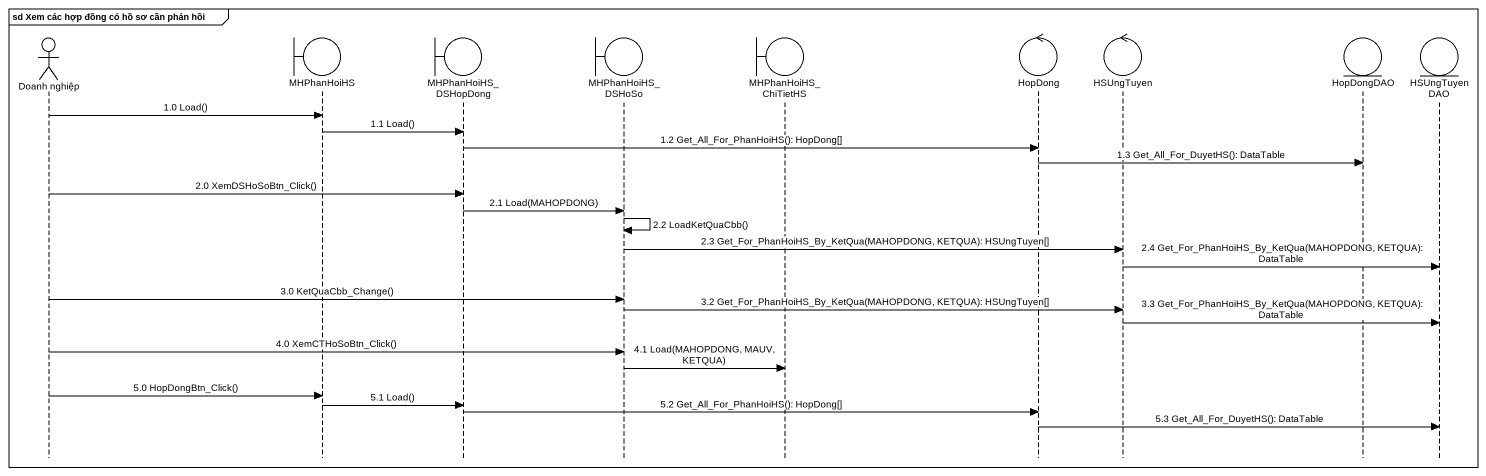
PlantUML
@startuml
mainframe sd Xem các hợp đồng có hồ sơ cần phản hồi
hide footbox
actor "Doanh nghiệp" as Doanh_nghiệp
boundary MHPhanHoiHS
boundary MHPhanHoiHS_DSHopDong
boundary MHPhanHoiHS_DSHoSo
boundary MHPhanHoiHS_ChiTietHS
control HopDong
control HSUngTuyen
entity HopDongDAO
entity HSUngTuyenDAO

Doanh_nghiệp -> MHPhanHoiHS : 1.0 Load()
MHPhanHoiHS -> MHPhanHoiHS_DSHopDong : 1.1 Load()
MHPhanHoiHS_DSHopDong -> HopDong : 1.2 Get_All_For_PhanHoiHS(): HopDong[]
HopDong -> HopDongDAO : 1.3 Get_All_For_DuyetHS(): DataTable
Doanh_nghiệp -> MHPhanHoiHS_DSHopDong : 2.0 XemDSHoSoBtn_Click()
MHPhanHoiHS_DSHopDong -> MHPhanHoiHS_DSHoSo : 2.1 Load(MAHOPDONG)
MHPhanHoiHS_DSHoSo -> MHPhanHoiHS_DSHoSo : 2.2 LoadKetQuaCbb()
MHPhanHoiHS_DSHoSo -> HSUngTuyen : 2.3 Get_For_PhanHoiHS_By_KetQua(MAHOPDONG, KETQUA): HSUngTuyen[]
HSUngTuyen -> HSUngTuyenDAO : 2.4 Get_For_PhanHoiHS_By_KetQua(MAHOPDONG, KETQUA): DataTable
Doanh_nghiệp -> MHPhanHoiHS_DSHoSo : 3.0 KetQuaCbb_Change()
MHPhanHoiHS_DSHoSo -> HSUngTuyen : 3.2 Get_For_PhanHoiHS_By_KetQua(MAHOPDONG, KETQUA): HSUngTuyen[]
HSUngTuyen -> HSUngTuyenDAO : 3.3 Get_For_PhanHoiHS_By_KetQua(MAHOPDONG, KETQUA): DataTable
Doanh_nghiệp -> MHPhanHoiHS_DSHoSo : 4.0 XemCTHoSoBtn_Click()
MHPhanHoiHS_DSHoSo -> MHPhanHoiHS_ChiTietHS : 4.1 Load(MAHOPDONG, MAUV, KETQUA)
Doanh_nghiệp -> MHPhanHoiHS : 5.0 HopDongBtn_Click()
MHPhanHoiHS -> MHPhanHoiHS_DSHopDong : 5.1 Load()
MHPhanHoiHS_DSHopDong -> HopDong : 5.2 Get_All_For_PhanHoiHS(): HopDong[]
HopDong -> HSUngTuyenDAO : 5.3 Get_All_For_DuyetHS(): DataTable
@enduml
